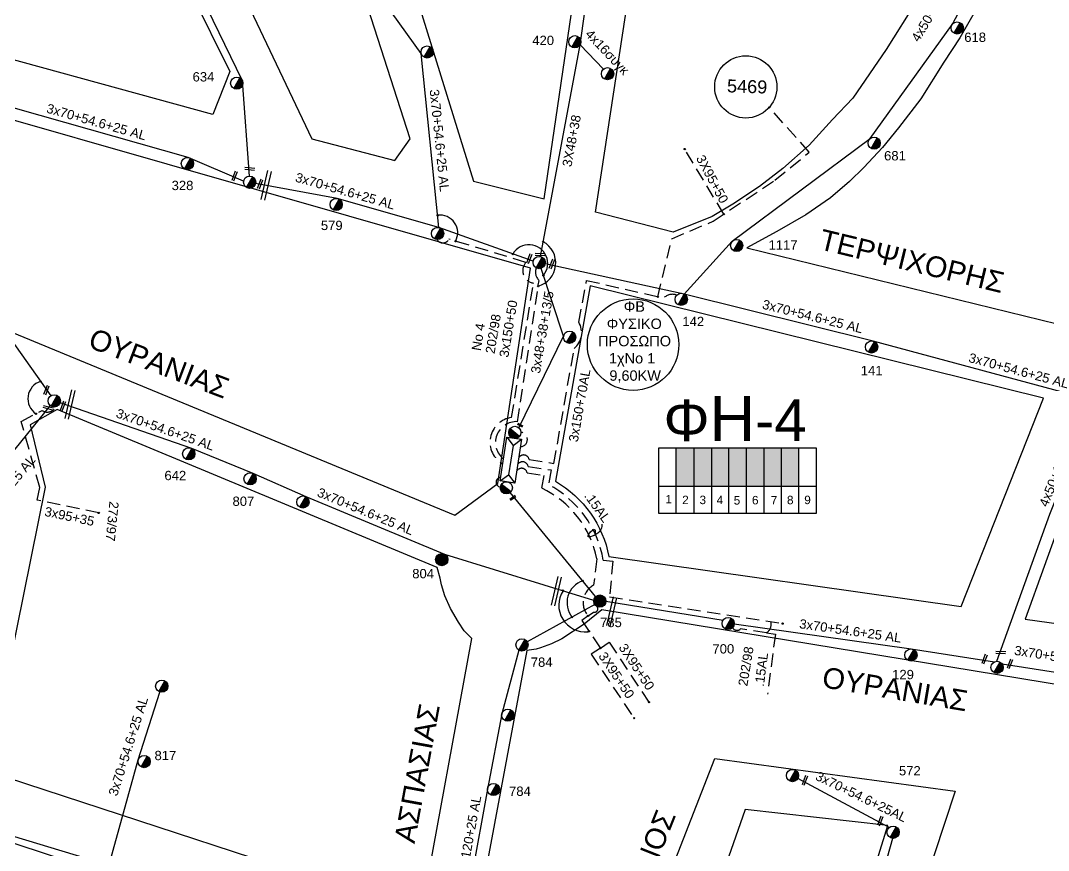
# Model space of a CAD drawing. Header units: millimetres. Extents: x 7477 to 9676, y 1828 to 2857.
# Drawn here: x 7899.8 to 8098.1, y 2543 to 2703.2 of the extents above; entities that cross this region are included whole.
import ezdxf
from ezdxf.enums import TextEntityAlignment as Align

# ---------------------------------------------------------------- set-up
doc = ezdxf.new("R2010")
doc.units = ezdxf.units.MM
doc.linetypes.add('DASHED', pattern=[19.05, 12.7, -6.35])
for name, color, linetype, lineweight in [('.15AL', 7, 'Continuous', 30), ('3x150+50', 7, 'Continuous', 30), ('3x150+70AL', 7, 'DASHED', 30), ('3X48+38', 7, 'Continuous', 30), ('3x48+38+13_5', 7, 'Continuous', 30), ('3x70+54.6+25 AL', 7, 'SYN_LINE', 30), ('3x95+35', 7, 'Continuous', 30), ('3X95+50', 7, 'Continuous', 30), ('4x120+25 AL', 7, 'SYN_LINE', 30), ('4x16συγκ', 7, 'Continuous', 30), ('4x50+13_5', 7, 'Continuous', 30), ('4x50+16', 7, 'Continuous', 30), ('text διευθύνσεων', 250, 'Continuous', 30), ('Υπόβαθρο ΔΕΗ', 7, 'Continuous', 30)]:
    doc.layers.add(name, color=color, linetype=linetype, lineweight=lineweight)
for name, color, linetype in [('Pillar OTE', 7, 'Continuous'), ('TEXT ΚΑΛΩΔΙΩΝ', 7, 'Continuous'), ('Άγνωστα', 7, 'Continuous'), ('Καλώδια ΧΤ   3x150AL+50CU', 7, 'DASHED'), ('Μηχανική τομή', 7, 'Continuous'), ('Στύλος Ξύλινος', 7, 'Continuous'), ('Στύλος Ξύλινος @ 1', 7, 'Continuous'), ('Στύλος ΦΜ', 7, 'Continuous'), ('Στύλος ΦΜ @ 1', 7, 'Continuous'), ('Συνδέσεις', 7, 'Continuous'), ('Τομή', 7, 'Continuous'), ('Υποσταθμός εναέριος 2 στύλων', 7, 'Continuous'), ('Υποσταθμός πόλεως', 7, 'Continuous')]:
    doc.layers.add(name, color=color, linetype=linetype)
doc.styles.add('arial', font='ARIAL.TTF')
doc.styles.get("Standard").update_dxf_attribs({"font": 'ARIAL.TTF'})
doc.linetypes.add('SYN_LINE', pattern='A,0.5,-0.0001,["/\\/\\/\\/",Standard,S=0.1,R=0,X=0,Y=-0.05],-0.25', length=0.7501)

# ---------------------------------------------------------------- blocks, each defined once
blk = doc.blocks.new('ΥΠΑΡΧΩΝ ΤΣΙΜΕΝΤΕΝΙΟΣ ΣΤΥΛΟΣ')
at = {"layer": 'Στύλος ΦΜ'}
blk.add_hatch(color=7, dxfattribs=at).paths.add_polyline_path([(-1.29, -2.28, 0.574793), (2.62, 0, 0.268822), (1.3, 2.27)])
at = {"layer": 'Στύλος ΦΜ', "color": 7}
blk.add_line((-1.29, -2.28), (1.3, 2.27), dxfattribs=at)
blk.add_circle((0, 0), 2.62, dxfattribs=at)
at = {"layer": 'Στύλος ΦΜ', "flags": 4}
for tag, p in [('ΑΡΙΘΜΟΣ', (-4.68, 8.05)), ('ΤΥΠΟΣ', (-4.91, 3.03))]:
    blk.add_attdef(tag, p, '', height=4, dxfattribs=at)
blk = doc.blocks.new('ΥΠΑΡΧΩΝ ΞΥΛΙΝΟΣ ΣΤΥΛΟΣ')
at = {"layer": 'Στύλος Ξύλινος'}
h = blk.add_hatch(color=7, dxfattribs=at)
h.paths.add_polyline_path([(-2.62, 0, 0.270008), (-1.29, -2.28), (1.3, 2.27, 0.576266)])
h.paths.add_polyline_path([(-1.29, -2.28, 0.574793), (2.62, 0, 0.268822), (1.3, 2.27)])
at = {"layer": 'Στύλος Ξύλινος', "color": 7}
blk.add_line((-1.29, -2.28), (1.3, 2.27), dxfattribs=at)
blk.add_circle((0, 0), 2.62, dxfattribs=at)
at = {"layer": 'Στύλος Ξύλινος', "flags": 4}
for tag, p in [('ΑΡΙΘΜΟΣ', (-4.91, 8.6)), ('ΤΥΠΟΣ', (-4.85, 3.39))]:
    blk.add_attdef(tag, p, '', height=4, dxfattribs=at)
blk = doc.blocks.new('ΥΠΟΣΤΑΘΜΟΣ ΕΝΑΕΡΙΟΣ ΕΠΙ 2 ΣΤΥΛΩΝ')
at = {"layer": 'Υποσταθμός εναέριος 2 στύλων', "linetype": 'Continuous'}
for points in [[(-11.97, -2.11, 0.574793), (-8.45, -0.07, 0.268822), (-9.64, 1.98)], [(9.68, -2.15, 0.574793), (13.19, -0.1, 0.268822), (12.01, 1.95)]]:
    blk.add_hatch(color=256, dxfattribs=at).paths.add_polyline_path(points)
for p, q in [((-11.97, -2.11), (-9.64, 1.98)), ((9.68, -2.15), (12.01, 1.95))]:
    blk.add_line(p, q, dxfattribs=at)
for centre in [(-10.81, -0.07), (10.84, -0.1)]:
    blk.add_circle(centre, 2.36, dxfattribs=at)
at = {"layer": 'Υποσταθμός πόλεως', "linetype": 'Continuous', "ltscale": 40}
blk.add_lwpolyline([(-8.57, 2.82), (8.57, 2.82), (8.57, -2.82), (-8.57, -2.82)], close=True, dxfattribs=at)
for points in [[(-5.75, 0), (-8.57, 2.82)], [(-8.57, -2.82), (-5.75, 0)], [(-5.75, 0), (5.75, 0)], [(5.75, 0), (8.57, 2.82)], [(8.57, -2.82), (5.75, 0)]]:
    blk.add_lwpolyline(points, dxfattribs=at)
at = {"layer": 'Υποσταθμός εναέριος 2 στύλων', "ltscale": 40, "flags": 1}
for tag, p in [('ΜΕΤΑΣΧΗΜΑΤΙΣΜΟΣ', (14.09, 2.51)), ('ΙΣΧΥΣ', (14.07, -0.28)), ('ΑΡΙΘΜΟΣ', (14.19, -3))]:
    blk.add_attdef(tag, p, '', height=1.8, dxfattribs=at)
blk = doc.blocks.new('_ΣΥΝΔΕΣΗ')
at = {"layer": 'Συνδέσεις', "linetype": 'SYN_LINE', "ltscale": 40}
blk.add_hatch(color=256, dxfattribs=at).paths.add_polyline_path([(0.5, -0.01, 1), (-0.5, -0.01, 1)])
at = {"layer": 'Συνδέσεις'}
blk.add_circle((0, -0.01), 0.5, dxfattribs=at)
blk = doc.blocks.new('ΤΟΜΗ')
at = {"layer": 'Τομή', "ltscale": 40}
for p, q in [((-5.68, 0), (17.06, 0)), ((-5.68, -2.77), (17.06, -2.77))]:
    blk.add_line(p, q, dxfattribs=at)
blk = doc.blocks.new('ΜΗΧΑΝΙΚΗ ΤΟΜΗ')
at = {"layer": 'Μηχανική τομή', "ltscale": 40}
for p, q in [((-1.89, 0.78), (5.69, 0.78)), ((-1.89, -0.77), (5.69, -0.77))]:
    blk.add_line(p, q, dxfattribs=at)

msp = doc.modelspace()

# ---------------------------------------------------------------- hatches: boundary and pattern name
at = {"layer": 'Καλώδια ΧΤ   3x150AL+50CU', "linetype": 'DASHED', "lineweight": -3, "ltscale": 0.2}
h = msp.add_hatch(color=2, dxfattribs=at)
h.dxf.hatch_style = 1
h.paths.add_polyline_path([(8029.72, 2620.7), (8026.28, 2620.7), (8026.28, 2613.33), (8029.72, 2613.33)])
h = msp.add_hatch(color=27, dxfattribs=at)
h.dxf.hatch_style = 1
h.paths.add_polyline_path([(8029.72, 2613.33), (8033.16, 2613.33), (8033.16, 2620.69), (8029.72, 2620.7)])
h = msp.add_hatch(color=173, dxfattribs=at)
h.dxf.hatch_style = 1
h.paths.add_polyline_path([(8036.46, 2620.69), (8033.16, 2620.69), (8033.16, 2613.33), (8036.46, 2613.32)])
h = msp.add_hatch(color=1, dxfattribs=at)
h.dxf.hatch_style = 1
h.paths.add_polyline_path([(8039.75, 2620.69), (8036.46, 2620.69), (8036.46, 2613.32), (8039.75, 2613.32)])
h = msp.add_hatch(color=6, dxfattribs=at)
h.dxf.hatch_style = 1
h.paths.add_polyline_path([(8043.14, 2620.69), (8039.84, 2620.69), (8039.84, 2613.32), (8043.14, 2613.32)])
h = msp.add_hatch(color=62, dxfattribs=at)
h.dxf.hatch_style = 1
h.paths.add_polyline_path([(8046.54, 2620.68), (8043.24, 2620.69), (8043.24, 2613.32), (8046.54, 2613.32)])
h = msp.add_hatch(color=133, dxfattribs=at)
h.dxf.hatch_style = 1
h.paths.add_polyline_path([(8049.87, 2620.68), (8046.58, 2620.68), (8046.58, 2613.32), (8049.87, 2613.31)])

# ---------------------------------------------------------------- linework, layer by layer
at = {"layer": '.15AL', "color": 173, "linetype": 'DASHED', "lineweight": -3, "ltscale": 0.2}
for points in [[(7995.49, 2616.22, -0.681731), (7997.55, 2615.87), (8000.74, 2615.38), (8000.3, 2612.94, -0.240875), (8010.95, 2599.27), (8010.34, 2594.19, 0.47937), (8009.28, 2588.28), (8008.08, 2587.38), (8011.65, 2582.07)], [(8009.28, 2588.28), (8010.3, 2589.03, 0.819554), (8010.97, 2590.12, 59.00396)]]:
    msp.add_lwpolyline(points, format="xyb", dxfattribs=at)
at = {"layer": '.15AL', "color": 27, "linetype": 'DASHED', "lineweight": -3, "ltscale": 0.2}
msp.add_lwpolyline([(7995.68, 2617.47, -0.681731), (7997.74, 2617.12), (8002.15, 2616.44), (8001.64, 2613.61, -0.23506), (8012.22, 2599.02), (8014.07, 2598.84), (8013.42, 2591.97), (8046.81, 2586.81)], format="xyb", dxfattribs=at)
at = {"layer": '.15AL', "color": 5, "linetype": 'DASHED', "lineweight": -3, "ltscale": 0.2}
for points in [[(8044.53, 2587.16, -0.334347), (8043.7, 2585.04), (8045.4, 2584.78), (8043.9, 2573.18)], [(8043.7, 2585.04), (8038.69, 2585.76, -0.462986), (8037.15, 2585.98, 35.962069)]]:
    msp.add_lwpolyline(points, format="xyb", dxfattribs=at)
at = {"lineweight": -3, "ltscale": 0.2}
msp.add_circle((8017.97, 2640.62), 8.82, dxfattribs=at)
at = {"layer": '3x150+50', "color": 133, "linetype": 'DASHED', "lineweight": -3, "ltscale": 0.2}
msp.add_lwpolyline([(7992.86, 2617.61, -0.726388), (7994.54, 2626.56), (7998.76, 2652.49, -0.591394), (7997.29, 2656.5), (7982.46, 2660.97, -0.600884), (7980.16, 2660.9, -0.178433)], format="xyb", dxfattribs=at)
at = {"layer": '3x150+50', "color": 1, "linetype": 'DASHED', "lineweight": -3, "ltscale": 0.2}
msp.add_lwpolyline([(7993, 2618.56, -0.735734), (7995.68, 2625.76), (7999.83, 2653.03, -0.301554), (7999.29, 2655.42, 9952.146718)], format="xyb", dxfattribs=at)
at = {"layer": '3x150+50', "color": 62, "linetype": 'DASHED', "lineweight": -3, "ltscale": 0.2}
msp.add_lwpolyline([(7996.35, 2623.7, -0.937443), (7996.21, 2620.92, 0.676717)], format="xyb", dxfattribs=at)
at = {"layer": '3x150+50', "color": 2, "linetype": 'DASHED', "lineweight": -3, "ltscale": 0.2}
msp.add_lwpolyline([(7992.36, 2613.16, -0.931534), (7992.46, 2615.02, 6.045034)], format="xyb", dxfattribs=at)
at = {"layer": '3x150+70AL', "color": 6, "linetype": 'DASHED', "lineweight": -3, "ltscale": 0.2}
msp.add_lwpolyline([(8022.73, 2649.87), (8025.41, 2661.04), (8033.41, 2664.45), (8045.33, 2672.34), (8051.94, 2677.78), (8044.21, 2686.39)], dxfattribs=at)
msp.add_lwpolyline([(7995.88, 2618.79, -0.681731), (7997.94, 2618.44), (8002.7, 2617.7), (8006.61, 2639.88, 0.36657), (8007.49, 2644.96), (8009.01, 2653.03), (8023.85, 2649.61, -0.297158), (8026.4, 2650.18, 2.889694)], format="xyb", dxfattribs=at)
at = {"layer": '3X48+38', "color": 1, "linetype": 'Continuous', "lineweight": -3, "ltscale": 0.2}
msp.add_lwpolyline([(8000.08, 2657.61), (8007.76, 2698.48), (8012.13, 2729.45), (8015.77, 2755.31)], dxfattribs=at)
at = {"layer": '3x48+38+13_5', "color": 62, "linetype": 'Continuous', "lineweight": -3, "ltscale": 0.2}
msp.add_lwpolyline([(7995.96, 2624.57), (8004.57, 2642.23), (8000.24, 2655.33)], dxfattribs=at)
at = {"layer": '3x70+54.6+25 AL', "color": 133, "linetype": 'SYN_LINE', "lineweight": -3, "ltscale": 15}
for points in [[(7980.53, 2663.21), (7977.11, 2696.79), (7968.56, 2708.76), (7963.46, 2724.34), (7959.29, 2738.11), (7967.45, 2775.41), (7963.94, 2815.15)], [(8060.33, 2500.81), (8061.49, 2522.06), (8068.08, 2545.37)]]:
    msp.add_lwpolyline(points, dxfattribs=at)
at = {"layer": '3x70+54.6+25 AL', "color": 173, "linetype": 'SYN_LINE', "lineweight": -3, "ltscale": 15}
for points in [[(7943.99, 2673.14), (7942.62, 2691.51), (7932.48, 2712.51)], [(7942.86, 2672.17), (7932.14, 2676.73), (7894.03, 2687.51), (7880.9, 2698.34)], [(8010.38, 2591.28), (7981.64, 2600.16), (7954.89, 2611.28), (7944.69, 2615.76), (7932.86, 2620.59), (7907.46, 2629.39)]]:
    msp.add_lwpolyline(points, dxfattribs=at)
at = {"layer": '3x70+54.6+25 AL', "color": 1, "linetype": 'SYN_LINE', "lineweight": -3, "ltscale": 15}
for points in [[(7873.35, 2692.09), (7881.82, 2664.38), (7905.67, 2630.74)], [(7888.39, 2607.66), (7905.61, 2628.86)]]:
    msp.add_lwpolyline(points, dxfattribs=at)
at = {"layer": '3x70+54.6+25 AL', "color": 62, "linetype": 'SYN_LINE', "lineweight": -3, "ltscale": 15}
for points in [[(7998.72, 2656.7), (7980.53, 2663.21), (7960.92, 2668.83), (7945.18, 2671.74)], [(8106.52, 2629.93), (8064.25, 2641.32), (8027.84, 2650.39), (8001.02, 2656.2)], [(7912.81, 2518.09), (7916.87, 2540.04), (7922.55, 2560.49), (7926.71, 2573.6)]]:
    msp.add_lwpolyline(points, dxfattribs=at)
at = {"layer": '3x70+54.6+25 AL', "color": 2, "linetype": 'SYN_LINE', "lineweight": -3, "ltscale": 15}
for points in [[(8010.74, 2592.01), (7994.28, 2612.08)], [(8010.57, 2590.49), (7997.57, 2583.25)]]:
    msp.add_lwpolyline(points, dxfattribs=at)
at = {"layer": '3x70+54.6+25 AL', "color": 5, "linetype": 'SYN_LINE', "lineweight": -3, "ltscale": 15}
for points in [[(8012.72, 2591.1), (8035.33, 2587.46)], [(8037.49, 2586.78), (8071.6, 2581.92), (8087.63, 2579.41)], [(8089.13, 2579.01), (8110.54, 2575.7), (8133.92, 2579.79), (8150.37, 2577.71)]]:
    msp.add_lwpolyline(points, dxfattribs=at)
at = {"layer": '3x95+35', "color": 1, "linetype": 'DASHED', "lineweight": -3, "ltscale": 0.2}
msp.add_lwpolyline([(7914.92, 2608.14), (7903.03, 2610.64), (7903.54, 2613.05), (7899.98, 2625.79), (7904, 2627.93, 0.463596), (7906.65, 2628.64, -0.016818)], format="xyb", dxfattribs=at)
at = {"layer": '3X95+50', "color": 6, "linetype": 'DASHED', "lineweight": -3, "ltscale": 0.2}
msp.add_lwpolyline([(8035.46, 2665.81), (8027.92, 2678.35)], dxfattribs=at)
at = {"layer": '3X95+50', "color": 173, "linetype": 'DASHED', "lineweight": -3, "ltscale": 0.2}
for points in [[(8011.65, 2582.07), (8013.33, 2583.2), (8021.03, 2571.65)], [(8011.65, 2582.07), (8009.88, 2580.89), (8018.17, 2568.54)]]:
    msp.add_lwpolyline(points, dxfattribs=at)
at = {"layer": '4x120+25 AL', "color": 2, "linetype": 'SYN_LINE', "lineweight": -3, "ltscale": 15}
msp.add_lwpolyline([(7995.96, 2581.65), (7992.64, 2569.4), (7989.89, 2554.85), (7986.84, 2538.26), (7983.35, 2517.84)], dxfattribs=at)
at = {"layer": '4x120+25 AL', "color": 133, "linetype": 'SYN_LINE', "lineweight": -3, "ltscale": 15}
msp.add_lwpolyline([(8067.34, 2547.44), (8049.74, 2556.92)], dxfattribs=at)
at = {"layer": '4x16συγκ', "color": 1, "linetype": 'SYN_LINE', "lineweight": -3, "ltscale": 7}
msp.add_lwpolyline([(8007.76, 2698.48), (8012.24, 2693.75)], dxfattribs=at)
at = {"layer": '4x50+13_5', "color": 6, "linetype": 'Continuous', "lineweight": -3, "ltscale": 0.2}
msp.add_lwpolyline([(8027.84, 2650.39), (8037.08, 2660.56), (8063.7, 2680.42), (8079.55, 2702.44), (8091.41, 2724.85), (8098.56, 2747.36), (8102.7, 2773.05)], dxfattribs=at)
at = {"layer": '4x50+13_5', "color": 62, "linetype": 'Continuous', "lineweight": -3, "ltscale": 0.2}
msp.add_lwpolyline([(7891.62, 2547.82), (7916.9, 2540.17)], dxfattribs=at)
at = {"layer": '4x50+16', "color": 5, "linetype": 'Continuous', "lineweight": -3, "ltscale": 0.2}
msp.add_lwpolyline([(8088.08, 2579.53), (8098.35, 2607.92), (8106.77, 2628.97)], dxfattribs=at)
at = {"layer": 'Pillar OTE', "lineweight": -3, "ltscale": 40}
for points in [[(8022.95, 2608.06), (8022.95, 2620.7), (8053.28, 2620.69), (8053.28, 2608.03), (8022.95, 2608.06)], [(8026.28, 2608.05), (8026.28, 2620.7)], [(8029.72, 2608.05), (8029.72, 2620.7)], [(8033.16, 2608.05), (8033.16, 2620.69)], [(8036.46, 2608.04), (8036.46, 2620.69)], [(8039.84, 2608.04), (8039.84, 2620.69)], [(8043.24, 2608.04), (8043.24, 2620.69)], [(8046.57, 2608.03), (8046.58, 2620.69)], [(8049.96, 2608.03), (8049.96, 2620.69)], [(8022.95, 2613.34), (8053.28, 2613.31)]]:
    msp.add_lwpolyline(points, dxfattribs=at)
at = {"layer": 'Άγνωστα', "color": 7, "linetype": 'Continuous', "ltscale": 0.2}
msp.add_arc((8008.75, 2590.33), 5.12, 147.0719, 275.9915, dxfattribs=at)
at = {"layer": 'Υπόβαθρο ΔΕΗ', "lineweight": -3}
for points in [[(7902.45, 2835.63), (7919.28, 2829.25), (7918.03, 2738.12), (7940.17, 2693.35), (7936.95, 2685.04), (7882.02, 2700.1), (7846.18, 2835.63)], [(8098.58, 2737.1), (8097.08, 2732.34), (8095.96, 2729.03), (8094.61, 2725.96), (8093, 2722.21), (8090.87, 2717.95), (8087.84, 2712.11), (8086.39, 2709.18), (8084.19, 2705.41), (8080.97, 2699.85), (8077.92, 2695.1), (8073.47, 2688.02), (8069.18, 2682.48), (8066.05, 2678.69), (8062.48, 2674.79), (8059.71, 2672.11), (8056.05, 2668.97), (8051.28, 2665.66), (8045.67, 2662.44), (8039.88, 2659.31), (8099.77, 2644.64)], [(8013.31, 2599.72), (8081.22, 2590.13), (8097.09, 2630.28), (8009.72, 2651.99), (8002.98, 2614.25)]]:
    msp.add_lwpolyline(points, dxfattribs=at)
for points in [[(7962.69, 2815.52), (7930.07, 2825.19), (7927.31, 2740.88), (7956.03, 2680.36), (7972.05, 2676.17), (7974.99, 2680.36), (7956.24, 2738.44)], [(8002.24, 2803.99), (7972.51, 2812.71), (7967.19, 2736.75), (7987.18, 2672.14), (8000.8, 2668.74), (8013.61, 2755.93), (8009.19, 2760.45), (8002.17, 2779.15)], [(8025.68, 2662.35), (8010.72, 2666.17), (8024.02, 2753.55), (8034.57, 2757.39), (8034.57, 2757.39), (8044.26, 2769.43), (8052.09, 2788.62), (8092.85, 2776.38), (8092.73, 2767.77), (8091.74, 2758.35), (8089.74, 2748.54), (8088.29, 2743.08), (8086.24, 2736.15), (8081.65, 2724.38), (8077.61, 2716.16), (8072.72, 2707.15), (8066.79, 2697.6), (8060.31, 2688.16), (8056.45, 2684.05), (8051.91, 2679.12), (8046.85, 2674.64), (8042.34, 2671.16), (8037.18, 2667.7), (8033.2, 2665.34)], [(7893.03, 2685.45), (7887.75, 2681.9), (7897.5, 2643.27), (7983.62, 2607.72), (7991.87, 2613.86), (7998.17, 2655.36)], [(7986.9, 2583.9), (7985.39, 2585.39), (7984.31, 2587.05), (7982.75, 2589.71), (7981.67, 2592.17), (7981, 2594.26), (7980.75, 2595.58), (7980.21, 2597.65), (7906.89, 2628.08), (7906.89, 2628.08), (7901.69, 2625.18), (7904.61, 2613.14), (7893.47, 2558.32), (7977.17, 2530.94)], [(8152.37, 2617.49), (8108.21, 2628.27), (8093.6, 2587.65), (8144.03, 2580.67)], [(8142.23, 2568.01), (8011.97, 2589.43), (8008.52, 2586.67), (8004.2, 2583.84), (8002.21, 2582.91), (8001.51, 2582.65), (8000.11, 2582.11), (7999.26, 2581.88), (7997.49, 2581.6), (7997.49, 2581.6), (7987.37, 2527.59), (8017.06, 2518.04), (8033.74, 2560.75), (8080.09, 2554.47), (8062.06, 2499.88), (8066.25, 2487.58), (8097.1, 2468.27), (8137.57, 2547.19)], [(8067.07, 2547.83), (8039.58, 2550.95), (8026.49, 2513.46), (8045.39, 2501.62), (8054.08, 2506.01)], [(7974.07, 2519.29), (7891.41, 2546.75), (7884.67, 2512.61), (7864.14, 2498.62), (7907.69, 2474.48), (7961.01, 2458.23)]]:
    msp.add_lwpolyline(points, close=True, dxfattribs=at)
msp.add_lwpolyline([(8002.98, 2614.25, -0.217905), (8013.31, 2599.72, 1.207326)], format="xyb", dxfattribs=at)
msp.add_circle((8039.7, 2690.35), 6, dxfattribs=at)
for centre, radius, start, end in [((7980.74, 2662.2), 3.41, 331.688, 97.6513), ((7998.38, 2656.39), 4.67, 285.8681, 61.3741), ((7997.89, 2656.28), 3.61, 320.5519, 149.5315), ((7904.76, 2630.2), 3.5, 107.8907, 236.0714), ((8009.69, 2590.82), 4.47, 108.8597, 218.3243)]:
    msp.add_arc(centre, radius, start, end, dxfattribs=at)
msp.add_spline([(8011.96, 2606.01), (8011.42, 2604.48), (8009.27, 2603.7), (8010.53, 2604.96), (8010.67, 2603.94)], degree=3, dxfattribs=at)

# ---------------------------------------------------------------- block references
at = {"layer": 'Μηχανική τομή', "lineweight": -3}
for p, xscale, yscale, zscale, rotation in [((7941.25, 2673.57), 0.2499999999999459, 0.2499999999999459, 0.4999999999999997, 248.9365260926364), ((7944.51, 2674.47), 0.2499999999999459, 0.2499999999999459, 0.4999999999999997, 174.4298595827747), ((7946.16, 2672.01), 0.2499999999999458, 0.2499999999999458, 0.4999999999999997, 248.9365260926364), ((7998.09, 2657.63), 0.2499999999999458, 0.2499999999999458, 0.4999999999999997, 248.9365260926364), ((8000.51, 2657.97), 0.2499999999999458, 0.2499999999999458, 0.4999999999999997, 177.1465697448998), ((8002.43, 2656.59), 0.2499999999999458, 0.2499999999999458, 0.4999999999999997, 248.9365260926364), ((7904.96, 2632.24), 0.2499999999999458, 0.2499999999999458, 0.4999999999999997, 248.9365260926364), ((7905.61, 2628.28), 0.2499999999999458, 0.2499999999999458, 0.4999999999999997, 164.8459708709971), ((7908.16, 2629.2), 0.2499999999999458, 0.2499999999999458, 0.4999999999999997, 248.9365260926364), ((7996.47, 2624.92), 0.1470409181978149, 0.1470409181978149, 0.2940818363956934, 149.7651232563459), ((7995.03, 2611.2), 0.1659525438897199, 0.1659525438897199, 0.3319050877795116, 215.7907587727168), ((8085.9, 2580.37), 0.2499999999999458, 0.2499999999999458, 0.4999999999999997, 248.9365260926364), ((8089.35, 2581.17), 0.2499999999999458, 0.2499999999999458, 0.4999999999999997, 177.1465697448998), ((8090.78, 2579.44), 0.2499999999999458, 0.2499999999999458, 0.4999999999999997, 248.9365260926364), ((8051.24, 2556.97), 0.2499999999999458, 0.2499999999999458, 0.4999999999999997, 248.9365260926364), ((8065.78, 2549.14), 0.2499999999999458, 0.2499999999999458, 0.4999999999999997, 248.9365260926364)]:
    msp.add_blockref('ΜΗΧΑΝΙΚΗ ΤΟΜΗ', p, dxfattribs=dict(at, xscale=xscale, yscale=yscale, zscale=zscale, rotation=rotation))
at = {"layer": 'Στύλος Ξύλινος @ 1', "lineweight": -3, "ltscale": 40}
ref = msp.add_blockref('ΥΠΑΡΧΩΝ ΞΥΛΙΝΟΣ ΣΤΥΛΟΣ', (7981.06, 2599.14), dxfattribs=dict(at, xscale=0.4499999999998801, yscale=0.4499999999998801, zscale=0.4499999999998801))
ref.add_attrib('ΤΥΠΟΣ', '804', (7975.38, 2595.54), dxfattribs={"layer": 'Στύλος Ξύλινος', "height": 1.8, "flags": 4})
ref = msp.add_blockref('ΥΠΑΡΧΩΝ ΞΥΛΙΝΟΣ ΣΤΥΛΟΣ', (8011.55, 2591.15), dxfattribs=dict(at, xscale=0.4499999999998181, yscale=0.4499999999998181, zscale=0.4499999999998181))
ref.add_attrib('ΑΡΙΘΜΟΣ', '785', (8011.6, 2586.12), dxfattribs={"layer": 'Στύλος Ξύλινος', "height": 1.8, "flags": 4})
at = {"layer": 'Στύλος ΦΜ @ 1', "lineweight": -3, "ltscale": 40}
ref = msp.add_blockref('ΥΠΑΡΧΩΝ ΤΣΙΜΕΝΤΕΝΙΟΣ ΣΤΥΛΟΣ', (8080.48, 2701.72), dxfattribs=dict(at, xscale=0.4499999999997922, yscale=0.4499999999997922, zscale=0.4499999999997922))
ref.add_attrib('ΤΥΠΟΣ', '618', (8081.83, 2699.03), dxfattribs={"layer": 'Στύλος ΦΜ', "height": 1.8, "rotation": 360, "flags": 4})
ref = msp.add_blockref('ΥΠΑΡΧΩΝ ΤΣΙΜΕΝΤΕΝΙΟΣ ΣΤΥΛΟΣ', (8006.74, 2699.06), dxfattribs=dict(at, xscale=0.4499999999997859, yscale=0.4499999999997859, zscale=0.4499999999997859))
ref.add_attrib('ΤΥΠΟΣ', '420', (7998.53, 2698.43), dxfattribs={"layer": 'Στύλος ΦΜ', "height": 1.8, "flags": 4})
for p, xscale, yscale, zscale in [((7978.25, 2697.09), 0.4499999999998181, 0.4499999999998181, 0.4499999999998181), ((8013.05, 2692.9), 0.449999999999816, 0.449999999999816, 0.449999999999816), ((7944.02, 2671.96), 0.4499999999998181, 0.4499999999998181, 0.4499999999998181), ((7980.26, 2662.07), 0.4499999999998181, 0.4499999999998181, 0.4499999999998181), ((7999.87, 2656.45), 0.4499999999998181, 0.4499999999998181, 0.4499999999998181), ((8005.73, 2642.04), 0.4499999999998181, 0.4499999999998181, 0.4499999999998181), ((7906.35, 2629.77), 0.4499999999998181, 0.4499999999998181, 0.4499999999998181), ((7954.3, 2610.26), 0.4499999999998181, 0.4499999999998181, 0.4499999999998181), ((8088.15, 2578.36), 0.4499999999998181, 0.4499999999998181, 0.4499999999998181), ((7927.07, 2574.72), 0.4499999999998181, 0.4499999999998181, 0.4499999999998181), ((7993.79, 2569.13), 0.4499999999998181, 0.4499999999998181, 0.4499999999998181), ((8048.7, 2557.47), 0.4499999999998178, 0.4499999999998178, 0.4499999999998178)]:
    msp.add_blockref('ΥΠΑΡΧΩΝ ΤΣΙΜΕΝΤΕΝΙΟΣ ΣΤΥΛΟΣ', p, dxfattribs=dict(at, xscale=xscale, yscale=yscale, zscale=zscale))
ref = msp.add_blockref('ΥΠΑΡΧΩΝ ΤΣΙΜΕΝΤΕΝΙΟΣ ΣΤΥΛΟΣ', (7941.53, 2691.07), dxfattribs=dict(at, xscale=0.4499999999998149, yscale=0.4499999999998149, zscale=0.4499999999998149))
ref.add_attrib('ΤΥΠΟΣ', '634', (7933.02, 2691.4), dxfattribs={"layer": 'Στύλος ΦΜ', "height": 1.8, "flags": 4})
ref = msp.add_blockref('ΥΠΑΡΧΩΝ ΤΣΙΜΕΝΤΕΝΙΟΣ ΣΤΥΛΟΣ', (8064.45, 2679.5), dxfattribs=dict(at, xscale=0.449999999999862, yscale=0.449999999999862, zscale=0.449999999999862))
ref.add_attrib('ΤΥΠΟΣ', '681', (8066.37, 2676.17), dxfattribs={"layer": 'Στύλος ΦΜ', "height": 1.8, "flags": 4})
ref = msp.add_blockref('ΥΠΑΡΧΩΝ ΤΣΙΜΕΝΤΕΝΙΟΣ ΣΤΥΛΟΣ', (7932.02, 2675.56), dxfattribs=dict(at, xscale=0.4499999999998003, yscale=0.4499999999998003, zscale=0.4499999999998003))
ref.add_attrib('ΤΥΠΟΣ', '328', (7928.98, 2670.44), dxfattribs={"layer": 'Στύλος ΦΜ', "height": 1.8, "rotation": 360, "flags": 4})
ref = msp.add_blockref('ΥΠΑΡΧΩΝ ΤΣΙΜΕΝΤΕΝΙΟΣ ΣΤΥΛΟΣ', (7960.71, 2667.67), dxfattribs=dict(at, xscale=0.4499999999997909, yscale=0.4499999999997909, zscale=0.4499999999997909))
ref.add_attrib('ΤΥΠΟΣ', '579', (7957.76, 2662.73), dxfattribs={"layer": 'Στύλος ΦΜ', "height": 1.8, "flags": 4})
ref = msp.add_blockref('ΥΠΑΡΧΩΝ ΤΣΙΜΕΝΤΕΝΙΟΣ ΣΤΥΛΟΣ', (8037.94, 2659.75), dxfattribs=dict(at, xscale=0.4499999999998002, yscale=0.4499999999998002, zscale=0.4499999999998002))
ref.add_attrib('ΤΥΠΟΣ', '1117', (8044.09, 2658.96), dxfattribs={"layer": 'Στύλος ΦΜ', "height": 1.8, "flags": 4})
ref = msp.add_blockref('ΥΠΑΡΧΩΝ ΤΣΙΜΕΝΤΕΝΙΟΣ ΣΤΥΛΟΣ', (8027.25, 2649.36), dxfattribs=dict(at, xscale=0.4499999999998707, yscale=0.4499999999998707, zscale=0.4499999999998707))
ref.add_attrib('ΤΥΠΟΣ', '142', (8027.47, 2644.19), dxfattribs={"layer": 'Στύλος ΦΜ', "height": 1.8, "flags": 4})
ref = msp.add_blockref('ΥΠΑΡΧΩΝ ΤΣΙΜΕΝΤΕΝΙΟΣ ΣΤΥΛΟΣ', (8063.96, 2640.17), dxfattribs=dict(at, xscale=0.4499999999998232, yscale=0.4499999999998232, zscale=0.4499999999998232))
ref.add_attrib('ΤΥΠΟΣ', '141', (8061.87, 2634.72), dxfattribs={"layer": 'Στύλος ΦΜ', "height": 1.8, "flags": 4})
ref = msp.add_blockref('ΥΠΑΡΧΩΝ ΤΣΙΜΕΝΤΕΝΙΟΣ ΣΤΥΛΟΣ', (7932.27, 2619.56), dxfattribs=dict(at, xscale=0.4499999999998648, yscale=0.4499999999998648, zscale=0.4499999999998648))
ref.add_attrib('ΤΥΠΟΣ', '642', (7927.59, 2614.47), dxfattribs={"layer": 'Στύλος ΦΜ', "height": 1.8, "flags": 4})
ref = msp.add_blockref('ΥΠΑΡΧΩΝ ΤΣΙΜΕΝΤΕΝΙΟΣ ΣΤΥΛΟΣ', (7944.1, 2614.74), dxfattribs=dict(at, xscale=0.4499999999998159, yscale=0.4499999999998159, zscale=0.4499999999998159))
ref.add_attrib('ΤΥΠΟΣ', '807', (7940.72, 2609.51), dxfattribs={"layer": 'Στύλος ΦΜ', "height": 1.8, "flags": 4})
ref = msp.add_blockref('ΥΠΑΡΧΩΝ ΤΣΙΜΕΝΤΕΝΙΟΣ ΣΤΥΛΟΣ', (8036.31, 2586.81), dxfattribs=dict(at, xscale=0.4499999999998068, yscale=0.4499999999998068, zscale=0.4499999999998068))
ref.add_attrib('ΤΥΠΟΣ', '700', (8033.27, 2581.03), dxfattribs={"layer": 'Στύλος ΦΜ', "height": 1.8, "rotation": 360, "flags": 4})
ref = msp.add_blockref('ΥΠΑΡΧΩΝ ΤΣΙΜΕΝΤΕΝΙΟΣ ΣΤΥΛΟΣ', (7996.54, 2582.68), dxfattribs=dict(at, xscale=0.4499999999998595, yscale=0.4499999999998595, zscale=0.4499999999998595))
ref.add_attrib('ΤΥΠΟΣ', '784', (7998.24, 2578.46), dxfattribs={"layer": 'Στύλος ΦΜ', "height": 1.8, "flags": 4})
ref = msp.add_blockref('ΥΠΑΡΧΩΝ ΤΣΙΜΕΝΤΕΝΙΟΣ ΣΤΥΛΟΣ', (8071.55, 2580.74), dxfattribs=dict(at, xscale=0.4499999999998257, yscale=0.4499999999998257, zscale=0.4499999999998257))
ref.add_attrib('ΤΥΠΟΣ', '129', (8067.93, 2576.07), dxfattribs={"layer": 'Στύλος ΦΜ', "height": 1.8, "flags": 4})
ref = msp.add_blockref('ΥΠΑΡΧΩΝ ΤΣΙΜΕΝΤΕΝΙΟΣ ΣΤΥΛΟΣ', (7923.68, 2560.17), dxfattribs=dict(at, xscale=0.4499999999998304, yscale=0.4499999999998304, zscale=0.4499999999998304))
ref.add_attrib('ΤΥΠΟΣ', '817', (7925.68, 2560.45), dxfattribs={"layer": 'Στύλος ΦΜ', "height": 1.8, "flags": 4})
ref = msp.add_blockref('ΥΠΑΡΧΩΝ ΤΣΙΜΕΝΤΕΝΙΟΣ ΣΤΥΛΟΣ', (8068.1, 2546.54), dxfattribs=dict(at, xscale=0.4499999999997945, yscale=0.4499999999997945, zscale=0.4499999999997945))
ref.add_attrib('ΤΥΠΟΣ', '572', (8069.24, 2557.51), dxfattribs={"layer": 'Στύλος ΦΜ', "height": 1.8, "flags": 4})
ref = msp.add_blockref('ΥΠΑΡΧΩΝ ΤΣΙΜΕΝΤΕΝΙΟΣ ΣΤΥΛΟΣ', (7991.07, 2554.79), dxfattribs=dict(at, xscale=0.4499999999997771, yscale=0.4499999999997771, zscale=0.4499999999997771))
ref.add_attrib('ΤΥΠΟΣ', '784', (7994.05, 2553.56), dxfattribs={"layer": 'Στύλος ΦΜ', "height": 1.8, "flags": 4})
at = {"layer": 'Συνδέσεις', "lineweight": -3, "xscale": 0.25, "yscale": 0.25, "zscale": 0.25}
for p in [(8044.21, 2686.39), (8027.92, 2678.35), (7980.29, 2665.57), (8035.46, 2665.81), (7983.74, 2660.58), (8000.62, 2660.49), (7994.78, 2658.11), (8000.68, 2653.98), (7999.66, 2651.88), (8022.73, 2649.87), (7903.69, 2633.54), (7902.81, 2627.3), (7914.92, 2608.15), (8008.25, 2595.05), (8004.41, 2593.2), (8006.19, 2588.05), (8009.28, 2588.28), (8046.81, 2586.81), (8009.46, 2585.33), (8011.65, 2582.07), (8021.03, 2571.65), (8018.17, 2568.55)]:
    msp.add_blockref('_ΣΥΝΔΕΣΗ', p, dxfattribs=at)
at = {"layer": 'Τομή', "lineweight": -3, "xscale": 0.2499999999999995, "yscale": 0.2499999999999995, "zscale": 0.2499999999999995, "rotation": 76.96582365367367}
for p in [(7946.59, 2670.04), (7908.74, 2627.76), (8002.55, 2591.74), (8013.21, 2587.79)]:
    msp.add_blockref('ΤΟΜΗ', p, dxfattribs=at)
at = {"layer": 'Υποσταθμός εναέριος 2 στύλων', "lineweight": -3, "xscale": 0.4999999999999999, "yscale": 0.4999999999999999, "zscale": 0.4999999999999999, "rotation": 261.3688498366431}
msp.add_blockref('ΥΠΟΣΤΑΘΜΟΣ ΕΝΑΕΡΙΟΣ ΕΠΙ 2 ΣΤΥΛΩΝ', (7994.39, 2618.34), dxfattribs=at)

# ---------------------------------------------------------------- texts
at = {"lineweight": -3, "ltscale": 30, "char_height": 1.63, "width": 11.2573, "attachment_point": 1}
for s, insert in [('1', (8024.2, 2611.62)), ('2', (8027.43, 2611.48)), ('3', (8030.77, 2611.48)), ('4', (8034.07, 2611.48)), ('5', (8037.37, 2611.4)), ('6', (8040.89, 2611.43)), ('7', (8044.52, 2611.43)), ('8', (8047.64, 2611.46)), ('9', (8050.97, 2611.48))]:
    msp.add_mtext(s, dxfattribs=dict(at, insert=insert))
at = {"layer": 'text διευθύνσεων', "color": 7, "lineweight": -3}
for s, rotation, p in [('ΟΥΡΑΝΙΑΣ', 339.2295, (7926.56, 2637.04)), ('ΑΣΠΑΣΙΑΣ', 79.5852, (7976.3, 2557.93))]:
    msp.add_text(s, height=4, rotation=rotation, dxfattribs=at).set_placement(p, align=Align.MIDDLE_CENTER)
at = {"layer": 'text διευθύνσεων', "color": 7, "lineweight": -3, "ltscale": 40, "char_height": 4, "width": 94.4586, "attachment_point": 1, "style": 'arial'}
for s, insert, rotation in [('TEPΨIXOPHΣ', (8054.55, 2662.97), 346.439), ('OYPANIAΣ', (8054.88, 2578.5), 350.4422), ('ΠANOΣ', (8015.31, 2533.08), 68.2907)]:
    msp.add_mtext(s, dxfattribs=dict(at, insert=insert, rotation=rotation))
at = {"layer": 'TEXT ΚΑΛΩΔΙΩΝ', "linetype": 'Continuous', "lineweight": -3, "ltscale": 0.2}
for s, rotation, p in [('4x50+13/5', 59.1334, (8075.3, 2704.4)), ('4x16συγκ', 313.4465, (8013, 2697.07)), ('3x70+54.6+25 AL', 275.8178, (7980.63, 2680.01)), ('3x70+54.6+25 AL', 344.2061, (7914.49, 2683.6)), ('3X48+38', 79.3505, (8006.11, 2679.96)), ('3X95+50', 298.3488, (8033.24, 2672.57)), ('3x70+54.6+25 AL', 344.027, (7962.47, 2670.26)), ('3x48+38+13/5', 80.3812, (8000.45, 2643.02)), ('3x150+50', 80.7521, (7993.91, 2643.69)), ('3x70+54.6+25 AL', 346.0096, (8052.6, 2646.07)), ('3x70+54.6+25 AL', 344.9312, (8092.34, 2635.61)), ('3x150+70AL', 79.9995, (8007.64, 2628.88)), ('3x70+54.6+25 AL', 340.8819, (7927.77, 2624.25)), ('3x70+54.6+25 AL', 50.9238, (7895.88, 2611.15)), ('4x50+16', 68.2042, (8098.84, 2614.01)), ('3x70+54.6+25 AL', 337.4293, (7966.39, 2608.45)), ('.15AL', 305.6768, (8011.09, 2609.29)), ('3x95+35', 348.1226, (7909.28, 2607.49)), ('3x70+54.6+25 AL', 351.8873, (8059.88, 2585.41)), ('3X95+50', 303.677, (8018.65, 2578.46)), ('3X95+50', 303.8801, (8014.77, 2576.84)), ('.15AL', 82.64, (8042.7, 2577.94)), ('3x70+54.6+25 AL', 351.2315, (8101.33, 2580.16)), ('3x70+54.6+25 AL', 72.3922, (7920.61, 2563.12)), ('3x70+54.6+25AL', 334.2744, (8061.98, 2553.4)), ('4x120+25 AL', 79.5863, (7986.48, 2546.28))]:
    msp.add_text(s, height=1.8, rotation=rotation, dxfattribs=at).set_placement(p, align=Align.MIDDLE_CENTER)
at = {"layer": 'TEXT ΚΑΛΩΔΙΩΝ', "linetype": 'Continuous', "lineweight": -3, "ltscale": 0.2, "char_height": 1.8, "width": 27.758, "attachment_point": 1, "rotation": 80.7521}
for s, insert in [('202/98', (7989.47, 2639.06)), ('No 4', (7986.8, 2639.63)), ('202/98', (8038.21, 2574.92))]:
    msp.add_mtext(s, dxfattribs=dict(at, insert=insert))
at = {"layer": 'Άγνωστα', "lineweight": -3, "insert": (8036.12, 2691.81), "char_height": 2.5, "width": 13.4112, "attachment_point": 1, "rotation": 358.1643}
msp.add_mtext('5469', dxfattribs=at)
at = {"layer": 'Άγνωστα', "lineweight": -3, "ltscale": 40, "insert": (7918.79, 2610.28), "char_height": 1.8, "width": 27.758, "attachment_point": 1, "rotation": 264.2435, "style": 'arial'}
msp.add_mtext('\\pt1.8;273/97', dxfattribs=at)
at = {"layer": 'Υπόβαθρο ΔΕΗ', "lineweight": -3, "attachment_point": 1}
for s, insert, char_height, width in [('{\\W8.64836; }ΦΒ \\P{\\W4.42067; }ΦΥΣΙΚΟ \\P{\\W2.28183; }ΠΡΟΣΩΠΟ', (8009.45, 2648.98), 2, 17.2548), ('{\\W5.64925; }1χΝο 1\\P{\\W5.75643; }9,60KW', (8008.93, 2638.99), 2, 17.2548), ('Φ{\\H1.0833x;H}-4', (8023.82, 2630.71), 8, 84.6573)]:
    msp.add_mtext(s, dxfattribs=dict(at, insert=insert, char_height=char_height, width=width))

doc.saveas('drawing.dxf')
